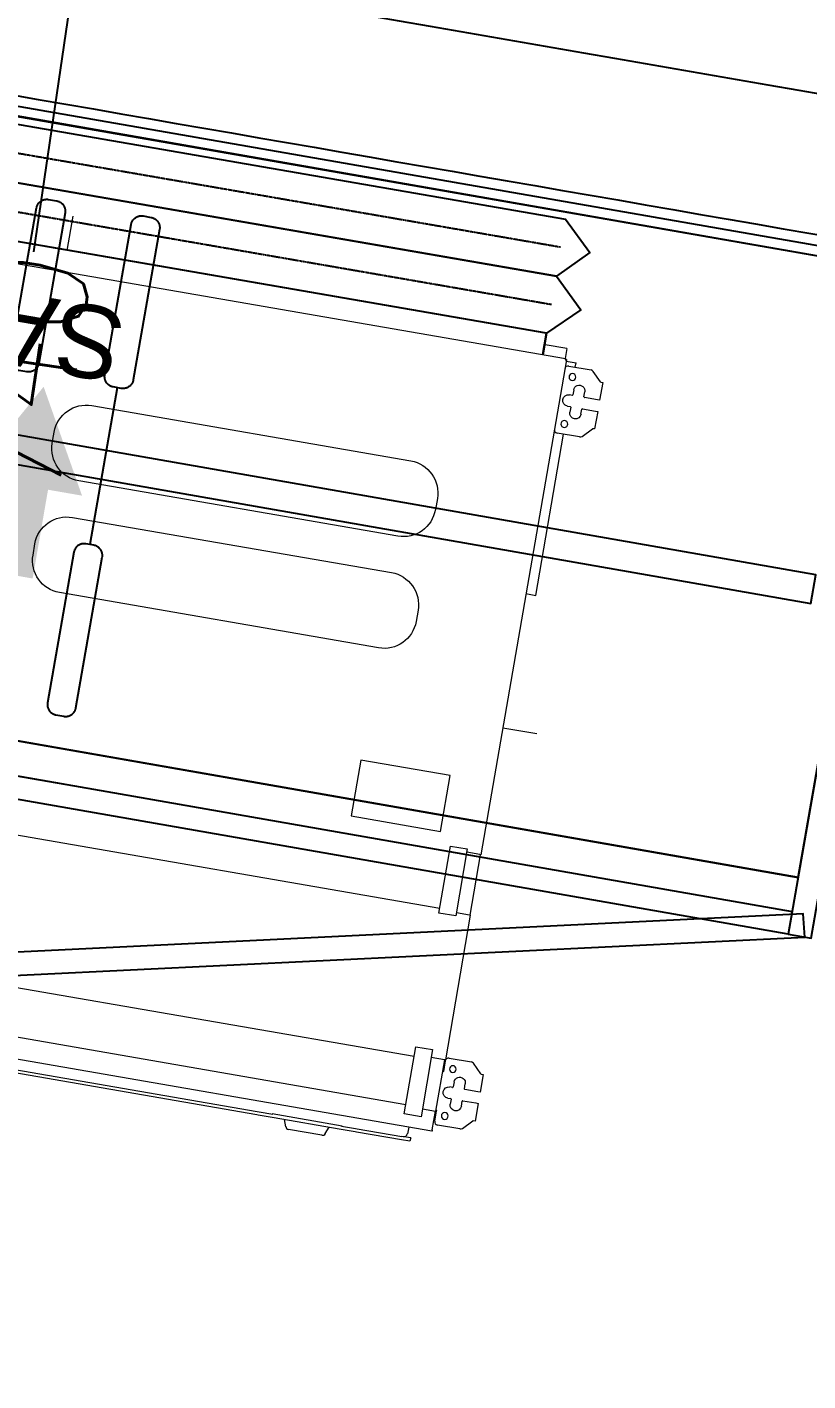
# Model space of a CAD drawing. Extents: x -678889171 to 586587, y -792238163 to 335485.
# Drawn here: x 45619 to 46294, y 28922 to 30092 of the extents above; entities that cross this region are included whole.
import ezdxf
from ezdxf.enums import TextEntityAlignment as Align
from ezdxf.xclip import XClip

# ---------------------------------------------------------------- set-up
doc = ezdxf.new("R2010")
doc.units = 0
doc.header["$MEASUREMENT"] = 0
doc.header["$XCLIPFRAME"] = 2
doc.linetypes.add('HIDDEN', pattern=[0.375, 0.25, -0.125])
doc.layers.get('0').update_dxf_attribs({"color": 8})
doc.layers.get('Defpoints').update_dxf_attribs({"color": 252})
for name, color, linetype in [('1', 8, 'Continuous'), ('9TH-FURN$0$XR-A-TYP-8-9-10$0$I-FURN', 252, 'Continuous'), ('9TH-FURN$0$XR-A-TYP-8-9-10$0$XREF_1BR$0$I-FURN', 252, 'Continuous'), ('AC-DUCT-FLEX', 50, 'Continuous'), ('XR-A-9TH-FLOOR$0$A-WALL', 252, 'Continuous'), ('XR-Typ33 8th to11Th$0$XR-A-TYP-8-9-10$0$A-WALL', 252, 'Continuous')]:
    doc.layers.add(name, color=color, linetype=linetype)
doc.layers.add('LATS_EQ_IDU', color=7, linetype='Continuous', lineweight=0)
doc.styles.add('LG-TEXT', font='arial.ttf')
doc.styles.add('Work$0$E-M.MODUL', font='romans.shx', dxfattribs={"width": 0.8})
doc.dimstyles.new('Work$0$S-DIM', dxfattribs={"dimscale": 500, "dimtxt": 0.2065, "dimasz": 0.104, "dimexe": 0, "dimexo": 0, "dimgap": 0, "dimtad": 0, "dimdec": 0, "dimzin": 0, "dimdsep": 46, "dimtxsty": 'Work$0$E-M.MODUL', "dimcen": 0.25, "dimclrd": 5, "dimclre": 5, "dimclrt": 1, "dimadec": 0, "dimazin": 0, "dimtfac": 1, "dimtdec": 0, "dimtofl": 0, "dimtmove": 0, "dimatfit": 3, "dimfxl": 1, "dimtolj": 1, "dimtzin": 0, "dimlwe": 13, "dimarcsym": 0})

# ---------------------------------------------------------------- blocks, each defined once
blk = doc.blocks.new('*U2786')
at = {"color": 0, "linetype": 'HIDDEN', "ltscale": 0.25}
for p, q in [((-9.6, -516.4), (-9.5, -1357.5)), ((40.6, -517), (40.5, -1358.1))]:
    blk.add_line(p, q, dxfattribs=at)
at = {"color": 0, "linetype": 'Continuous'}
for points in [[(-9.6, -1383.3), (15.4, -1357.5), (15.5, -516.4), (-9.6, -490.6), (-34.6, -516.5), (-34.5, -1357.5), (-9.6, -1383.3)], [(40.4, -1383.9), (65.4, -1358), (65.4, -517), (40.4, -491.2), (15.5, -516.4), (15.4, -1358.1), (40.4, -1383.9)]]:
    blk.add_lwpolyline(points, dxfattribs=at)
blk = doc.blocks.new('*D3280')
at = {"layer": '1', "color": 5, "lineweight": 13, "transparency": 16777216}
for p, q in [((45156.5, 30233.7), (45662.5, 30159.4)), ((45049, 29501.1), (45555.1, 29426.8))]:
    blk.add_line(p, q, dxfattribs=at)
at = {"layer": '1', "color": 5, "lineweight": -2, "transparency": 16777216}
for p, q in [((45655, 30108), (45624.2, 29898.2)), ((45562.6, 29478.3), (45593.4, 29688.1))]:
    blk.add_line(p, q, dxfattribs=at)
at = {"layer": '1', "color": 5, "transparency": 16777216}
for points in [[(45646.4, 30109.3), (45663.6, 30106.7), (45662.5, 30159.4)], [(45554, 29479.5), (45571.2, 29477), (45555.1, 29426.8)]]:
    blk.add_solid(points, dxfattribs=at)
at = {"layer": 'Defpoints', "color": 0, "transparency": 16777216}
for p in [(45156.5, 30233.7), (45662.5, 30159.4), (45049, 29501.1)]:
    blk.add_point(p, dxfattribs=at)
at = {"layer": '1', "color": 1, "transparency": 16777216, "insert": (45608.8, 29793.1), "char_height": 103.25, "attachment_point": 5, "rotation": 81.654, "style": 'Work$0$E-M.MODUL'}
blk.add_mtext('\\A1;740', dxfattribs=at)
blk = doc.blocks.new('*U323')
at = {"layer": '9TH-FURN$0$XR-A-TYP-8-9-10$0$XREF_1BR$0$I-FURN'}
blk.add_lwpolyline([(-74.9, 5), (-1660.7, 5), (-1660.7, 30), (-74.9, 30)], close=True, dxfattribs=at)
blk = doc.blocks.new('9TH-FURN$0$XR-A-TYP-8-9-10$0$XREF_1BR$0$A$C0C3539C5')
at = {"layer": '9TH-FURN$0$XR-A-TYP-8-9-10$0$XREF_1BR$0$I-FURN', "ltscale": 0.5}
blk.add_line((-0.0688, 0), (0.0688, 0), dxfattribs=at)
for points in [[(-0.2098, -0.0125, -0.414214), (-0.2188, -0.0035), (-0.2188, 0.0035, -0.414214), (-0.2098, 0.0125), (-0.0778, 0.0125, -0.414214), (-0.0688, 0.0035), (-0.0688, -0.0035, -0.414214), (-0.0778, -0.0125)], [(0.2098, -0.0125, 0.414214), (0.2188, -0.0035), (0.2188, 0.0035, 0.414214), (0.2098, 0.0125), (0.0778, 0.0125, 0.414214), (0.0688, 0.0035), (0.0688, -0.0035, 0.414214), (0.0778, -0.0125)], [(-0.2098, -0.0955, -0.414214), (-0.2188, -0.0865), (-0.2188, -0.0795, -0.414214), (-0.2098, -0.0705), (-0.0778, -0.0705, -0.414214), (-0.0688, -0.0795), (-0.0688, -0.0865, -0.414214), (-0.0778, -0.0955)]]:
    blk.add_lwpolyline(points, format="xyb", close=True, dxfattribs=at)
blk = doc.blocks.new('XR-Typ33 8th to11Th')
at = {"layer": 'XR-Typ33 8th to11Th$0$XR-A-TYP-8-9-10$0$A-WALL'}
for centre, radius, start, end in [((-58013147.1, -334918644, 0), 339930557.6, 80.16505115, 80.165632986), ((1501245.5, 8391609, 0), 8500176.4, 260.15254645, 260.17344446)]:
    blk.add_arc(centre, radius, start, end, dxfattribs=at)

msp = doc.modelspace()

# ---------------------------------------------------------------- linework, layer by layer
at = {"layer": '9TH-FURN$0$XR-A-TYP-8-9-10$0$I-FURN'}
msp.add_line((44667, 29640.4, 0), (46285.6, 29357.8, 0), dxfattribs=at)
at = {"layer": '9TH-FURN$0$XR-A-TYP-8-9-10$0$I-FURN', "elevation": 0}
for points in [[(46382.1, 29880.5), (44748.2, 30165.2), (44749.8, 30174.1), (46383.6, 29889.3)], [(46277, 29308.5), (44658.3, 29591.4), (44661.8, 29611.1), (46280.4, 29328.2)], [(45456.5, 29285.4), (45457.8, 29265.5), (46291.2, 29306), (46289.8, 29326)]]:
    msp.add_lwpolyline(points, close=True, dxfattribs=at)
msp.add_lwpolyline([(46398.4, 29886.8), (46400.1, 29896.6), (46380.4, 29900.1), (46378.7, 29890.2), (46383.6, 29889.3), (46382.1, 29880.5), (46377.2, 29881.3), (46277, 29308.5), (46296.7, 29305.1), (46396.9, 29877.9)], dxfattribs=at)

# ---------------------------------------------------------------- block references
at = {"layer": '9TH-FURN$0$XR-A-TYP-8-9-10$0$I-FURN', "extrusion": (-3.51165e-11, 6.37437e-12, -1)}
ref = msp.add_blockref('9TH-FURN$0$XR-A-TYP-8-9-10$0$XREF_1BR$0$A$C0C3539C5', (-45684.8, 29712.9, 0), dxfattribs=dict(at, xscale=-1000.000000000001, yscale=1000.000000000001, zscale=-1000.000000000001, rotation=99.92338774119501))
XClip(ref).set_block_clipping_path([(-0.285285974, -0.9901327006), (0.246738655, 0.6529435845)])
at = {"layer": '9TH-FURN$0$XR-A-TYP-8-9-10$0$I-FURN', "xscale": -1, "rotation": 350.0766122650585}
msp.add_blockref('*U323', (44659.8, 29875.6, 0), dxfattribs=at)

# ---------------------------------------------------------------- next in the draw order: block references
at = {"layer": 'XR-A-9TH-FLOOR$0$A-WALL'}
msp.add_blockref('XR-Typ33 8th to11Th', (-2800.4, 13522.1), dxfattribs=at)

# ---------------------------------------------------------------- next in the draw order: hatches: boundary and pattern name
at = {"layer": 'LATS_EQ_IDU', "ltscale": 0.5, "true_color": 0x636466, "extrusion": (6.27395e-07, 3.59398e-06, 1)}
msp.add_hatch(color=251, dxfattribs=at).paths.add_polyline_path([(45586.3, 29622.3), (45623.5, 29615.8), (45636.8, 29692.5), (45666.2, 29687.4), (45633, 29781.5), (45570.1, 29704), (45599.5, 29698.9)])

# ---------------------------------------------------------------- next in the draw order: linework, layer by layer
at = {"layer": 'LATS_EQ_IDU', "color": 251, "true_color": 0x636466, "extrusion": (6.27395e-07, 3.59398e-06, 1)}
for p, q in [((45239.6, 29970.9, 1.9), (46067.2, 29827.7, 1.9)), ((45215.6, 29956.1, 1.9), (46084.3, 29805.8, 1.9)), ((45653.4, 29899.3, 1.9), (45658.5, 29928.8, 1.9)), ((46067.2, 29827.7, 1.9), (46064, 29809.3, 1.9)), ((46068.3, 29827.7, 1.9), (46065.1, 29809.1, 1.9)), ((46066.6, 29827.8, 1.9), (46066.6, 29828, 1.9)), ((46066.6, 29828, 1.9), (46067.4, 29827.8, 1.9)), ((46067.4, 29827.8, 1.9), (46068.3, 29827.7, 1.9)), ((46085.5, 29814.4, 1.9), (46066.6, 29817.6, 1.9)), ((46085.5, 29814.4, 1.9), (46084.1, 29805.9, 1.9)), ((46085.1, 29804.7, 1.9), (46011.1, 29377.1, 1.9)), ((46084.3, 29805.8, 1.9), (46084.1, 29805.1, 1.9)), ((46084.3, 29805, 1.9), (46084.1, 29805.1, 1.9)), ((46084.1, 29805.1, 1.9), (46084.1, 29804.9, 1.9)), ((46084.3, 29804.8, 1.9), (46084.1, 29804.9, 1.9)), ((46085.3, 29804.9, 1.9), (46084.1, 29798, 1.9)), ((46084.3, 29805.8, 1.9), (46084.4, 29805.8, 1.9)), ((46084.4, 29805.8, 1.9), (46084.3, 29805, 1.9)), ((46084.3, 29805, 1.9), (46084.3, 29804.8, 1.9)), ((46084.3, 29805, 1.9), (46085.3, 29804.9, 1.9)), ((46084.3, 29804.8, 1.9), (46085.1, 29804.7, 1.9)), ((46085, 29803.5, 1.9), (46093.4, 29802.1, 1.9)), ((46087.1, 29799.4, 1.9), (46106.4, 29796, 1.9)), ((46092.7, 29798.4, 1.9), (46093.4, 29802.1, 1.9)), ((46114.7, 29785.7, 1.9), (46108.3, 29794.8, 1.9)), ((46116.5, 29785.1, 1.9), (46113.8, 29769.9, 1.9)), ((46114.7, 29785.7, 1.9), (46114.9, 29785.4, 1.9)), ((46114.9, 29785.4, 1.9), (46116.5, 29785.1, 1.9)), ((46090.1, 29774, 1.9), (46087.7, 29774.4, 1.9)), ((46091.4, 29778.7, 1.9), (46090.7, 29774.4, 1.9)), ((46100.3, 29772.7, 1.9), (46101.1, 29777.1, 1.9)), ((46112, 29770.2, 1.9), (46100.7, 29772.1, 1.9)), ((45674.6, 29765.2, 1.9), (45950.6, 29717.4, 1.9)), ((46086, 29764.7, 1.9), (46088.4, 29764.3, 1.9)), ((46088.8, 29763.8, 1.9), (46088.1, 29759.4, 1.9)), ((46097.7, 29757.7, 1.9), (46098.5, 29762.1, 1.9)), ((46099, 29762.5, 1.9), (46110.3, 29760.5, 1.9)), ((46110.3, 29760.5, 1.9), (46112.2, 29760.2, 1.9)), ((46113.8, 29769.9, 1.9), (46112, 29770.2, 1.9)), ((46112.2, 29760.2, 1.9), (46109.5, 29745, 1.9)), ((45640.5, 29732.6, 1.9), (45642.2, 29742.3, 1.9)), ((46058.6, 29601.2, 1.9), (46082.7, 29740.5, 1.9)), ((46096.4, 29738.1, 1.9), (46077.1, 29741.4, 1.9)), ((46098.6, 29738.6, 1.9), (46107.6, 29745, 1.9)), ((46108, 29745.2, 1.9), (46107.6, 29745, 1.9)), ((46109.5, 29745, 1.9), (46108, 29745.2, 1.9)), ((45939.4, 29652.4, 1.9), (45663.4, 29700.2, 1.9)), ((45973.5, 29685, 1.9), (45971.8, 29675.3, 1.9)), ((45657.9, 29668.6, 1.9), (45933.9, 29620.9, 1.9)), ((45623.8, 29636.1, 1.9), (45625.5, 29645.7, 1.9)), ((45922.7, 29555.8, 1.9), (45646.7, 29603.6, 1.9)), ((46050.1, 29602.7, 1.9), (46058.6, 29601.2, 1.9)), ((45956.8, 29588.4, 1.9), (45955.1, 29578.7, 1.9)), ((45166.9, 29521.7, 1.9), (45984.2, 29380.3, 1.9)), ((46030.1, 29486.9, 1.9), (46059.6, 29481.8, 1.9)), ((45158.3, 29472.4, 1.9), (45975.6, 29331, 1.9)), ((45907.3, 29458.9, 1.9), (45898.9, 29410.6, 1.9)), ((45984.5, 29445.5, 1.9), (45907.3, 29458.9, 1.9)), ((45976.2, 29397.3, 1.9), (45984.5, 29445.5, 1.9)), ((45898.9, 29410.6, 1.9), (45976.2, 29397.3, 1.9)), ((45974.9, 29326.7, 1.9), (45984.9, 29384.6, 1.9)), ((45984.9, 29384.6, 1.9), (45999.4, 29382.1, 1.9)), ((45999.4, 29382.1, 1.9), (45989.4, 29324.2, 1.9)), ((46010.3, 29377.2, 1.9), (45998.9, 29379.2, 1.9)), ((46001.9, 29325, 1.9), (46010.9, 29377.1, 1.9)), ((46011.1, 29377.1, 1.9), (46010.3, 29377.2, 1.9)), ((45136.2, 29344.4, 1.9), (45953.5, 29203, 1.9)), ((45989.4, 29324.2, 1.9), (45974.9, 29326.7, 1.9)), ((46002, 29325, 1.9), (45980.4, 29199.8, 1.9)), ((45989.9, 29327.1, 1.9), (46001.3, 29325.1, 1.9)), ((46001.3, 29325.1, 1.9), (46002, 29325, 1.9)), ((45129, 29302.8, 1.9), (45946.3, 29161.4, 1.9)), ((45968.8, 29138.4, 1.9), (45100.1, 29288.7, 1.9)), ((45944.9, 29153.2, 1.9), (45954.9, 29211.2, 1.9)), ((45954.9, 29211.2, 1.9), (45969.4, 29208.7, 1.9)), ((45969.4, 29208.7, 1.9), (45959.4, 29150.7, 1.9)), ((45979.6, 29199.9, 1.9), (45968.2, 29201.9, 1.9)), ((45979.6, 29199.9, 1.9), (45971.9, 29155.5, 1.9)), ((45980.3, 29199, 1.9), (45978.7, 29189.9, 1.9)), ((45980.4, 29199.8, 1.9), (45979.6, 29199.9, 1.9)), ((45983.7, 29201.4, 1.9), (46002.9, 29198.1, 1.9)), ((45817.3, 29152.4, 1.9), (45575.5, 29194.3, 1.9)), ((45576, 29197.2, 1.9), (45817.8, 29155.3, 1.9)), ((45977.8, 29189.5, 1.9), (45978.1, 29189.5, 1.9)), ((46011.2, 29187.8, 1.9), (46004.8, 29196.9, 1.9)), ((46013, 29187.2, 1.9), (46010.4, 29171.9, 1.9)), ((46011.2, 29187.8, 1.9), (46011.5, 29187.5, 1.9)), ((46011.5, 29187.5, 1.9), (46013, 29187.2, 1.9)), ((45986.6, 29176.1, 1.9), (45984.2, 29176.5, 1.9)), ((45987.9, 29180.8, 1.9), (45987.2, 29176.5, 1.9)), ((45996.9, 29174.8, 1.9), (45997.6, 29179.1, 1.9)), ((45982.5, 29166.8, 1.9), (45985, 29166.4, 1.9)), ((45985.4, 29165.8, 1.9), (45984.6, 29161.5, 1.9)), ((45994.3, 29159.8, 1.9), (45995, 29164.2, 1.9)), ((45995.6, 29164.6, 1.9), (46006.9, 29162.6, 1.9)), ((46008.5, 29172.3, 1.9), (45997.3, 29174.2, 1.9)), ((46010.4, 29171.9, 1.9), (46008.5, 29172.3, 1.9)), ((45818.5, 29152.2, 1.9), (45817.3, 29152.4, 1.9)), ((45817.8, 29155.3, 1.9), (45819.3, 29155.1, 1.9)), ((45830.6, 29150.1, 1.9), (45818.5, 29152.2, 1.9)), ((45819.3, 29155.1, 1.9), (45831.3, 29153, 1.9)), ((45891.3, 29142.6, 1.9), (45830.6, 29153.1, 1.9)), ((45959.4, 29150.7, 1.9), (45944.9, 29153.2, 1.9)), ((45960.5, 29157.5, 1.9), (45971.9, 29155.5, 1.9)), ((45969.1, 29139.3, 1.9), (45971.9, 29155.5, 1.9)), ((45971.2, 29146.9, 1.9), (45972.7, 29155.4, 1.9)), ((45972.1, 29156.7, 1.9), (45972.4, 29156.6, 1.9)), ((45972.7, 29155.4, 1.9), (45972.8, 29156.1, 1.9)), ((46008.7, 29162.3, 1.9), (46006.1, 29147, 1.9)), ((46006.9, 29162.6, 1.9), (46008.7, 29162.3, 1.9)), ((45832.3, 29149.9, 1.9), (45830.6, 29150.1, 1.9)), ((45888.7, 29140.1, 1.9), (45832.3, 29149.9, 1.9)), ((45841.1, 29148.3, 1.9), (45842.3, 29142.1, 1.9)), ((45876.6, 29136.2, 1.9), (45879.8, 29141.6, 1.9)), ((45890.6, 29142.7, 1.9), (45902.6, 29140.7, 1.9)), ((45902.6, 29140.7, 1.9), (45904.1, 29140.4, 1.9)), ((45904.1, 29140.4, 1.9), (45942.9, 29133.7, 1.9)), ((45948.7, 29141.8, 1.9), (45947.6, 29135.9, 1.9)), ((45992.9, 29140.2, 1.9), (45973.6, 29143.5, 1.9)), ((45995.1, 29140.7, 1.9), (46004.2, 29147.1, 1.9)), ((46004.5, 29147.3, 1.9), (46004.2, 29147.1, 1.9)), ((46006.1, 29147, 1.9), (46004.5, 29147.3, 1.9)), ((45873.6, 29134.7, 1.9), (45844.7, 29139.8, 1.9)), ((45890.4, 29139.8, 1.9), (45888.7, 29140.1, 1.9)), ((45902.4, 29137.7, 1.9), (45890.4, 29139.8, 1.9)), ((45903.6, 29137.5, 1.9), (45902.4, 29137.7, 1.9)), ((45942.4, 29130.8, 1.9), (45903.6, 29137.5, 1.9)), ((45949.6, 29129.5, 1.9), (45942.4, 29130.8, 1.9)), ((45950.6, 29132.4, 1.9), (45942.9, 29133.7, 1.9)), ((45947.5, 29135.9, 1.9), (45947.6, 29135.9, 1.9)), ((45950.6, 29132.4, 1.9), (45949.6, 29129.5, 1.9)), ((45969, 29138.3, 1.9), (45968.8, 29138.4, 1.9)), ((45969.1, 29139.1, 1.9), (45969, 29138.3, 1.9)), ((45969.1, 29139.3, 1.9), (45969.1, 29139.1, 1.9))]:
    msp.add_line(p, q, dxfattribs=at)
at = {"layer": 'LATS_EQ_IDU', "color": 251, "true_color": 0x636466, "extrusion": (-6.27395e-07, -3.59398e-06, -1)}
for centre in [(-46090.3, 29789.9, -2.1), (-46083.3, 29749.3, -2.1), (-45986.9, 29191.9, -2.1), (-45979.9, 29151.4, -2.1)]:
    msp.add_circle(centre, 2.94, dxfattribs=at)
at = {"layer": 'LATS_EQ_IDU', "color": 251, "true_color": 0x636466, "extrusion": (6.27395e-07, 3.59398e-06, 1)}
for centre, radius, start, end in [((46086.6, 29796.5, 2.1), 2.94, 80.1837, 170.1837), ((46105.9, 29793.1, 2.1), 2.94, 35.1837, 80.1837), ((46090.2, 29774.5, 2.1), 0.49, 260.1837, 350.1837), ((46100.8, 29772.6, 2.1), 0.49, 170.1837, 260.1837), ((46088.3, 29763.8, 2.1), 0.49, 350.1837, 80.1837), ((46099, 29762, 2.1), 0.49, 80.1837, 170.1837), ((46077.6, 29744.3, 2.1), 2.94, 170.1837, 260.1837), ((46096.9, 29741, 2.1), 2.94, 260.1837, 305.1837), ((45983.2, 29198.5, 2.1), 2.94, 80.1837, 170.1837), ((46002.4, 29195.2, 2.1), 2.94, 35.1837, 80.1837), ((45986.7, 29176.5, 2.1), 0.49, 260.1837, 350.1837), ((45984.9, 29165.9, 2.1), 0.49, 350.1837, 80.1837), ((45995.5, 29164.1, 2.1), 0.49, 80.1837, 170.1837), ((45997.3, 29174.7, 2.1), 0.49, 170.1837, 260.1837), ((45845.2, 29142.7, 2.1), 2.94, 190.1837, 260.1837), ((45974.1, 29146.4, 2.1), 2.94, 170.1837, 260.1837), ((45993.4, 29143.1, 2.1), 2.94, 260.1837, 305.1837), ((45874.1, 29137.6, 2.1), 2.94, 260.1837, 330.1837), ((45944.6, 29136.4, 2.1), 2.94, 260.1837, 350.1837)]:
    msp.add_arc(centre, radius, start, end, dxfattribs=at)
at = {"layer": 'LATS_EQ_IDU', "color": 251, "true_color": 0x636466, "extrusion": (-6.27395e-07, -3.59398e-06, -1)}
for centre, radius, start, end in [((-46086.8, 29769.6, -2.1), 4.9, 279.8163, 99.8163), ((-46096.2, 29777.9, -2.1), 4.9, 9.8163, 189.8163), ((-45669.8, 29737.5, -2.1), 28.1, 9.8163, 99.8163), ((-46092.9, 29758.6, -2.1), 4.9, 189.8163, 9.8163), ((-45668.2, 29727.8, -2.1), 28.1, 279.8163, 9.8163), ((-45945.8, 29689.7, -2.1), 28.1, 99.8163, 189.8163), ((-45653.1, 29640.9, -2.1), 28.1, 9.8163, 99.8163), ((-45944.1, 29680.1, -2.1), 28.1, 189.8163, 279.8163), ((-45651.5, 29631.3, -2.1), 28.1, 279.8163, 9.8163), ((-45929.1, 29593.2, -2.1), 28.1, 99.8163, 189.8163), ((-45927.4, 29583.5, -2.1), 28.1, 189.8163, 279.8163), ((-45978.2, 29189.9, -2.1), 0.49, 189.8163, 279.8163), ((-45983.4, 29171.6, -2.1), 4.9, 279.8163, 99.8163), ((-45992.8, 29180, -2.1), 4.9, 9.8163, 189.8163), ((-45972.3, 29156.1, -2.1), 0.49, 99.8163, 189.8163), ((-45989.4, 29160.7, -2.1), 4.9, 189.8163, 9.8163)]:
    msp.add_arc(centre, radius, start, end, dxfattribs=at)

# ---------------------------------------------------------------- next in the draw order: block references
at = {"layer": 'AC-DUCT-FLEX', "color": 251, "true_color": 0x636466, "extrusion": (-6.27389e-07, -3.59395e-06, -1), "zscale": -1.000000000000003, "rotation": 99.80945723956582}
msp.add_blockref('*U2786', (-46582.6, 29773.9, -2.1), dxfattribs=at)

# ---------------------------------------------------------------- next in the draw order: texts
at = {"layer": 'LATS_EQ_IDU', "color": 251, "true_color": 0x636466, "extrusion": (6.27395e-07, 3.59398e-06, 1), "style": 'LG-TEXT'}
msp.add_text('SA', height=63, rotation=170.1837, dxfattribs=at).set_placement((45648.5, 29856.6, 2.1), align=Align.CENTER)

# ---------------------------------------------------------------- next in the draw order: dimensions: what is measured, and where the dimension line sits
at = {"layer": '1', "color": 4}
dim = msp.add_aligned_dim(p1=(45049, 29501.1), p2=(45156.5, 30233.7), distance=-511.5, dimstyle='Work$0$S-DIM', dxfattribs=at)
dim.commit()
dim.dimension.update_dxf_attribs({"geometry": '*D3280', "text_midpoint": (45608.8, 29793.1)})

doc.saveas('drawing.dxf')
